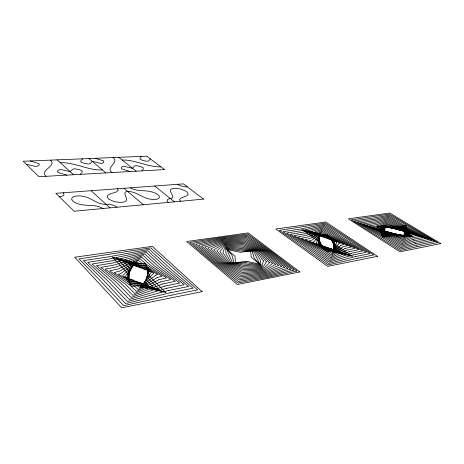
<?xml version="1.0" encoding="UTF-8"?>
<svg xmlns="http://www.w3.org/2000/svg" width="464" height="464" viewBox="0 0 464 464"><rect width="100%" height="100%" fill="white"/><g stroke="black" fill="none" stroke-linecap="round" stroke-linejoin="round"><path stroke-width="0.7" d="M141.961 170.868L143.318 168.867L143.243 167.904A2.732 0.986 11.7 0 0 142.871 167.579L140.36 166.547A9.86 3.596 11.6 0 0 138.835 166.135L135.894 165.706A2.732 0.986 11.6 0 0 135.256 165.764L134.044 166.385L132.576 168.351L124.05 166.332A2.778 1.009 11.2 0 0 123.343 166.344L121.696 167.011A9.941 3.642 11.4 0 0 121.29 167.533L121.493 168.71A2.79 1.021 11.2 0 0 121.945 169.041L130.233 171.529M141.363 156.414L140.047 158.236L140.111 159.14A2.645 0.928 11.9 0 0 140.464 159.448L142.918 160.451A9.379 3.265 12 0 0 144.408 160.846L147.268 161.269A2.645 0.928 12 0 0 147.883 161.223L149.008 160.637L150.295 158.81M80.179 174.354L82.157 172.196L82.285 171.152A2.952 1.108 9.7 0 0 81.948 170.804L79.35 169.696A10.678 4.037 9.5 0 0 77.726 169.261L74.513 168.809A2.958 1.108 9.5 0 0 73.782 168.873L72.28 169.546L70.174 171.674L61.01 169.534A3.01 1.137 9.1 0 0 60.21 169.546L58.197 170.276A10.782 4.089 9.2 0 0 57.617 170.839L57.577 172.109A3.028 1.148 9 0 0 58.012 172.463L66.793 175.125M82.754 158.804L80.864 160.759L80.736 161.733A2.854 1.038 9.9 0 0 81.067 162.064L83.595 163.131A10.109 3.648 10.1 0 0 85.179 163.554L88.299 164.001A2.854 1.038 10 0 0 88.995 163.943L90.393 163.311L92.243 161.344L100.885 163.398A2.807 1.015 10.5 0 0 101.622 163.386L103.35 162.725A10.022 3.608 10.3 0 0 103.797 162.214L103.658 161.072A2.79 1.003 10.5 0 0 103.223 160.747L95.068 158.305M127.716 191.475C121.266 191.748 127.907 197.606 126.278 200.639A10.133 4.101 10.7 0 1 124.758 201.689L123.262 202.136A10.608 4.292 10.7 0 1 120.524 202.432L114.376 201.695L109.324 199.421A10.602 4.292 10.7 0 1 107.816 197.983L107.341 197.009A10.133 4.101 10.7 0 1 107.567 195.611C110.339 192.537 115.751 193.598 118.285 190.327L117.392 188.761M105.983 204.241C98.055 204.902 92.145 198.389 84.79 196.678A10.585 4.362 9.3 0 0 81.258 196.052L79.013 195.912A11.09 4.57 9.3 0 0 75.992 196.104C73.857 196.092 70.168 197.942 72.251 200.402A11.066 4.559 9.4 0 0 73.892 201.881L75.516 202.809A10.573 4.356 9.4 0 0 78.683 203.998C86.571 206.497 95.816 203.893 102.996 208.522M127.815 191.562C135.372 191.11 141.149 197.09 148.202 198.72A9.715 3.84 11.9 0 0 151.525 199.323L153.567 199.445A10.167 4.019 11.9 0 0 156.223 199.259C158.404 199.387 160.776 196.985 158.497 195.263A10.185 4.031 11.9 0 0 156.757 193.923L155.167 193.094A9.721 3.845 11.9 0 0 152.215 192.021C145.07 189.799 136.805 191.858 130.251 187.81M102.387 169.957C87.94 170.543 74.803 162.133 60.349 162.742M160.915 166.843C147.604 167.26 135.482 159.604 122.165 160.039M26.257 164.25L35.542 166.431A3.057 1.137 8.3 0 0 36.372 166.419L38.489 165.7A10.927 4.025 8.1 0 0 39.109 165.155L39.22 163.92A3.039 1.125 8.3 0 0 38.808 163.572L30.172 160.956M118.784 157.337L136.138 171.193M154.651 186.006L174.464 201.834M88.949 158.549L105.862 172.904M123.946 188.274L143.353 204.746M180.589 201.26L179.452 199.677C181.024 196.492 186.105 197.49 187.995 194.526A9.355 3.602 13 0 0 187.868 193.244L187.236 192.351A9.802 3.77 13 0 0 185.635 191.058L180.844 189.016L175.386 188.314A9.802 3.776 13 0 0 173.026 188.541L171.761 188.923A9.355 3.602 13 0 0 170.537 189.846C169.424 192.804 176.419 197.925 170.392 198.58A7.499 2.987 12.8 0 0 168.362 202.403M57.159 159.848L73.527 174.748M91.089 190.71L109.968 207.866M112.967 157.574C120.106 162.452 104.684 167.608 112.073 172.556M50.535 160.126C57.124 166.483 39.202 169.818 46.04 176.297M187.357 186.87A7.012 2.616 13.1 0 1 177.747 184.295M106.047 204.305A8.132 3.399 10.3 0 1 116.899 207.217M63.156 192.775A8.253 3.341 8.5 0 1 59.404 196.823M148.294 267.247L146.583 280.157L156.89 290.841L136.375 281.207L127.907 281.95L130.274 268.766L120.843 258.889L140.267 267.861L148.294 267.247M334.822 240.619L333.564 249.615L338.65 253.379L320.259 244.893L318.165 244.754L319.87 235.921L315.114 232.423L332.804 240.474L334.822 240.619M263.343 260.855L261.905 267.409L244.029 266.788L229.378 262.612L222.911 252.578L225.081 246.384L242.399 247.202L256.302 251.14L263.343 260.855M405.861 225.637L404.602 230.962L412.502 236.246L396.732 234.929L382.533 237.104L384.302 231.432L376.646 226.159L392.428 227.54L405.861 225.637M150.029 269.282L144.942 281.99L152.395 289.89L131.892 279.461L126.179 279.763L131.962 267.049L125.106 259.805L144.611 269.526L150.029 269.282M336.829 242.167L333.088 250.937L335.17 252.607L316.17 243.159L320.38 234.709L318.437 233.172L336.829 242.167M406.563 226.966L404.33 232.18L410.547 236.414L393.675 233.914L381.895 235.66L384.668 230.202L378.676 226.014L395.415 228.532L406.563 226.966M266.371 261.777L262.549 268.273L243.501 268.198L227.865 262.578L219.878 251.65L224.524 245.589L242.904 245.955L257.711 251.186L266.371 261.777M407.27 228.3L404.063 233.404L408.581 236.582L390.624 232.899L381.263 234.227L385.027 228.984L380.689 225.869L398.414 229.529L407.27 228.3M151.78 271.33L143.277 283.84L147.888 288.933L127.42 277.727L124.468 277.6L133.632 265.356L129.363 260.722L148.961 271.196L151.78 271.33M338.853 243.722L332.613 252.277L312.765 242.22L314.192 241.576L320.891 233.502L340.176 243.09L338.853 243.722M407.984 229.645L403.79 234.639L406.609 236.756L387.579 231.884L380.637 232.806L385.387 227.778L382.696 225.73L401.412 230.521L407.984 229.645M269.398 262.699L263.198 269.143L242.968 269.619L226.345 262.537L216.85 250.728L223.973 244.801L243.403 244.719L259.115 251.233L269.398 262.699M153.543 273.395L141.595 285.714L143.382 287.976L122.96 275.993L122.774 275.454L135.279 263.68L133.62 261.632L153.323 272.873L153.543 273.395M340.889 245.294L332.137 253.628L328.205 251.065L309.03 240.886L312.226 240.004L321.395 232.313L325.09 234.656L343.87 244.4L340.889 245.294M408.703 231.002L403.512 235.886L404.625 236.93L384.54 230.869L380.01 231.397L385.741 226.583L384.697 225.585L404.411 231.519L408.703 231.002M410.431 233.514L402.955 238.415L378.467 228.851L386.437 224.222L410.431 233.514M155.324 275.477L139.896 287.605L118.517 274.265L121.092 273.325L136.909 262.015L157.702 274.555L155.324 275.477M409.422 232.371L403.233 237.145L402.63 237.098L381.501 229.86L379.395 229.999L386.089 225.4L386.686 225.446L407.421 232.516L409.422 232.371M272.432 263.622L263.848 270.013L242.428 271.051L224.825 262.502L213.823 249.806L223.422 244.012L243.896 243.496L260.519 251.279L272.432 263.622M342.937 246.871L331.65 254.991L324.713 250.293L305.306 239.557L310.271 238.444L321.894 231.13L328.408 235.399L347.577 245.711L342.937 246.871M157.122 277.576L138.173 289.519L134.351 286.062L114.086 272.542L119.422 271.22L138.527 260.374L142.117 263.459L162.093 276.242L157.122 277.576M275.465 264.544L264.503 270.883L241.889 272.496L223.3 262.462L210.801 248.884L222.877 243.229L244.389 242.283L261.922 251.326L275.465 264.544M344.996 248.46L331.163 256.366L321.221 249.516L301.588 238.229L308.334 236.895L322.387 229.953L331.725 236.141L351.289 247.028L344.996 248.46M410.889 235.138L402.671 239.697L398.617 237.446L375.44 227.841L378.177 227.244L386.785 223.062L390.636 225.162L413.447 234.511L410.889 235.138M158.932 279.693L136.433 291.456L129.833 285.105L109.666 270.819L117.769 269.126L140.122 258.75L146.357 264.376L166.489 277.93L158.932 279.693M411.632 236.541L402.387 240.99L396.592 237.626L372.418 226.838L377.58 225.881L387.121 221.908L392.596 225.023L416.469 235.515L411.632 236.541M278.499 265.466L265.159 271.765L241.338 273.957L221.775 262.427L207.779 247.962L222.331 242.446L244.876 241.077L263.32 251.372L278.499 265.466M347.072 250.055L330.67 257.758L317.724 248.745L297.882 236.907L306.402 235.352L322.874 228.793L335.037 236.878L355.012 248.344L347.072 250.055M160.753 281.834L134.67 293.416L125.303 284.142L105.253 269.108L116.133 267.049L141.706 257.143L150.597 265.286L170.903 279.63L160.753 281.834M412.38 237.957L402.097 242.295L394.562 237.8L369.396 225.829L376.983 224.53L387.463 220.76L394.545 224.883L419.497 236.518L412.38 237.957M281.538 266.394L265.814 272.641L240.787 275.425L220.243 262.386L204.763 247.039L221.786 241.669L245.363 239.882L264.712 251.418L281.538 266.394M349.16 251.668L330.171 259.156L314.227 247.967L294.176 235.584L304.488 233.821L323.362 227.638L338.349 237.62L358.742 249.667L349.16 251.668M162.591 283.985L132.89 295.4L120.773 283.185L100.862 267.397L114.504 264.99L143.266 255.554L154.831 266.197L175.328 281.329L162.591 283.985M413.14 239.383L401.807 243.612L392.521 237.974L366.386 224.825L376.391 223.196L387.8 219.629L396.488 224.744L422.524 237.522L413.14 239.383M284.577 267.322L266.475 273.528L240.23 276.909L218.712 262.351L201.747 246.117L221.241 240.891L245.845 238.693L266.104 251.465L284.577 267.322M164.447 286.155L131.086 297.407L116.232 282.222L96.477 265.692L112.891 262.949L144.814 253.982L159.059 267.102L179.765 283.034L164.447 286.155M351.26 253.286L329.666 260.571L310.723 247.19L290.487 234.268L302.586 232.302L323.843 226.496L341.661 238.363L362.483 250.989L351.26 253.286M413.9 240.822L401.511 244.946L390.468 238.154L363.376 223.822L375.805 221.867L388.13 218.503L398.425 224.605L425.563 238.525L413.9 240.822M287.622 268.244L267.142 274.415L239.668 278.406L217.175 262.311L198.731 245.201L220.702 240.12L246.32 237.516L267.496 251.511L287.622 268.244M166.321 288.347L129.259 299.437L111.691 281.259L92.104 263.993L111.29 260.925L146.346 252.422L163.282 268.012L184.214 284.739L166.321 288.347M414.665 242.278L401.215 246.285L388.409 238.334L360.366 222.824L375.225 220.551L388.461 217.39L400.351 224.472L428.603 239.534L414.665 242.278M353.377 254.922L329.162 261.998L307.22 246.413L286.798 232.951L300.695 230.788L324.324 225.359L344.967 239.099L366.229 252.317L353.377 254.922M168.206 290.557L127.414 301.49L107.143 280.291L87.742 262.299L109.707 258.918L147.865 250.879L167.504 268.917L188.674 286.456L168.206 290.557M290.667 269.172L267.809 275.303L239.099 279.92L215.638 262.27L195.721 244.279L220.168 239.349L246.79 236.35L268.882 251.558L290.667 269.172M415.442 243.739L400.919 247.643L386.332 238.513L357.367 221.821L374.645 219.24L388.786 216.288L402.265 224.332L431.642 240.543L415.442 243.739M355.511 256.563L328.651 263.442L303.711 245.636L283.127 231.64L298.816 229.286L324.8 224.234L369.982 253.651L355.511 256.563M416.225 245.218L400.618 249.011L384.25 238.693L354.368 220.823L374.077 217.947L389.11 215.192L434.693 241.553L416.225 245.218M170.108 292.784L125.547 303.572L102.59 279.328L83.398 260.606L108.129 256.928L149.362 249.354L171.715 269.828L193.146 288.173L170.108 292.784M293.712 270.1L268.476 276.196L238.525 281.439L214.095 262.235L192.711 243.362L219.629 238.583L247.26 235.19L270.268 251.604L293.712 270.1M357.657 258.216L328.129 264.898L279.456 230.33L325.27 223.12L373.746 254.98L357.657 258.216M172.028 295.029L123.656 305.677L98.032 278.359L79.06 258.924L150.846 247.846L197.629 289.896L172.028 295.029M296.763 271.028L269.149 277.095L237.951 282.982L212.553 262.195L189.701 242.446L219.095 237.817L247.724 234.042L271.649 251.65L296.763 271.028M417.014 246.703L400.31 250.398L351.376 219.832L389.429 214.107L437.743 242.568L417.014 246.703M202.13 291.624L121.742 307.806L74.739 257.242L152.314 246.355L202.13 291.624M299.814 271.962L237.365 284.531L186.696 241.529L248.188 232.899L299.814 271.962M377.516 256.319L327.607 266.365L275.796 229.025L325.734 222.012L377.516 256.319M440.8 243.583L400.003 251.79L348.389 218.834L389.748 213.028L440.8 243.583M246.106 261.273L235.405 262.763L235.051 256.279L227.314 249.586L240.34 252.283L250.641 250.954L251.256 257.172L259.341 263.993L246.106 261.273M145.377 284.705L131.399 286.369L126.846 272.252L112.3 257.05L131.619 264.538L144.861 263.233L149.82 276.561L165.868 292.743L145.377 284.705M335.344 250.276L326.273 251.233L317.776 240.886L301.774 229.442L318.153 235.289L326.923 234.529L335.408 244.424L352.541 256.459L335.344 250.276M140.87 282.953L129.647 284.148L128.569 270.5L116.574 257.967L135.94 266.197L146.572 265.234L148.207 278.348L161.385 291.792L140.87 282.953M203.539 199.114L74.06 211.224L55.837 193.32L183.402 183.877L203.539 199.114M331.557 248.924L324.226 249.597L318.31 239.627L305.109 230.19L321.807 236.582L328.877 236.037L334.95 245.705L349.073 255.687L331.557 248.924M327.787 247.579L322.19 247.973L318.832 238.38L308.444 230.933L325.461 237.875L330.849 237.556L334.492 246.993L345.605 254.922L327.787 247.579M164.546 169.592L38.93 176.703L23.2 161.24L146.839 156.194L164.546 169.592M324.017 246.233L320.172 246.355L319.354 237.145L311.779 231.681L329.127 239.175L332.827 239.082L334.028 248.298L342.13 254.15L324.017 246.233M245.595 262.63L233.902 262.728L232.012 255.351L226.751 248.779L240.862 250.995L252.062 251.001L254.278 258.088L259.979 264.84L245.595 262.63M261.261 266.551L244.557 265.391L230.886 262.653L225.939 253.501L225.637 247.179L241.889 248.455L254.893 251.094L260.321 259.933L261.261 266.551M245.079 264.004L232.394 262.688L226.194 247.979L253.477 251.047L260.617 265.692L245.079 264.004"/></g></svg>
